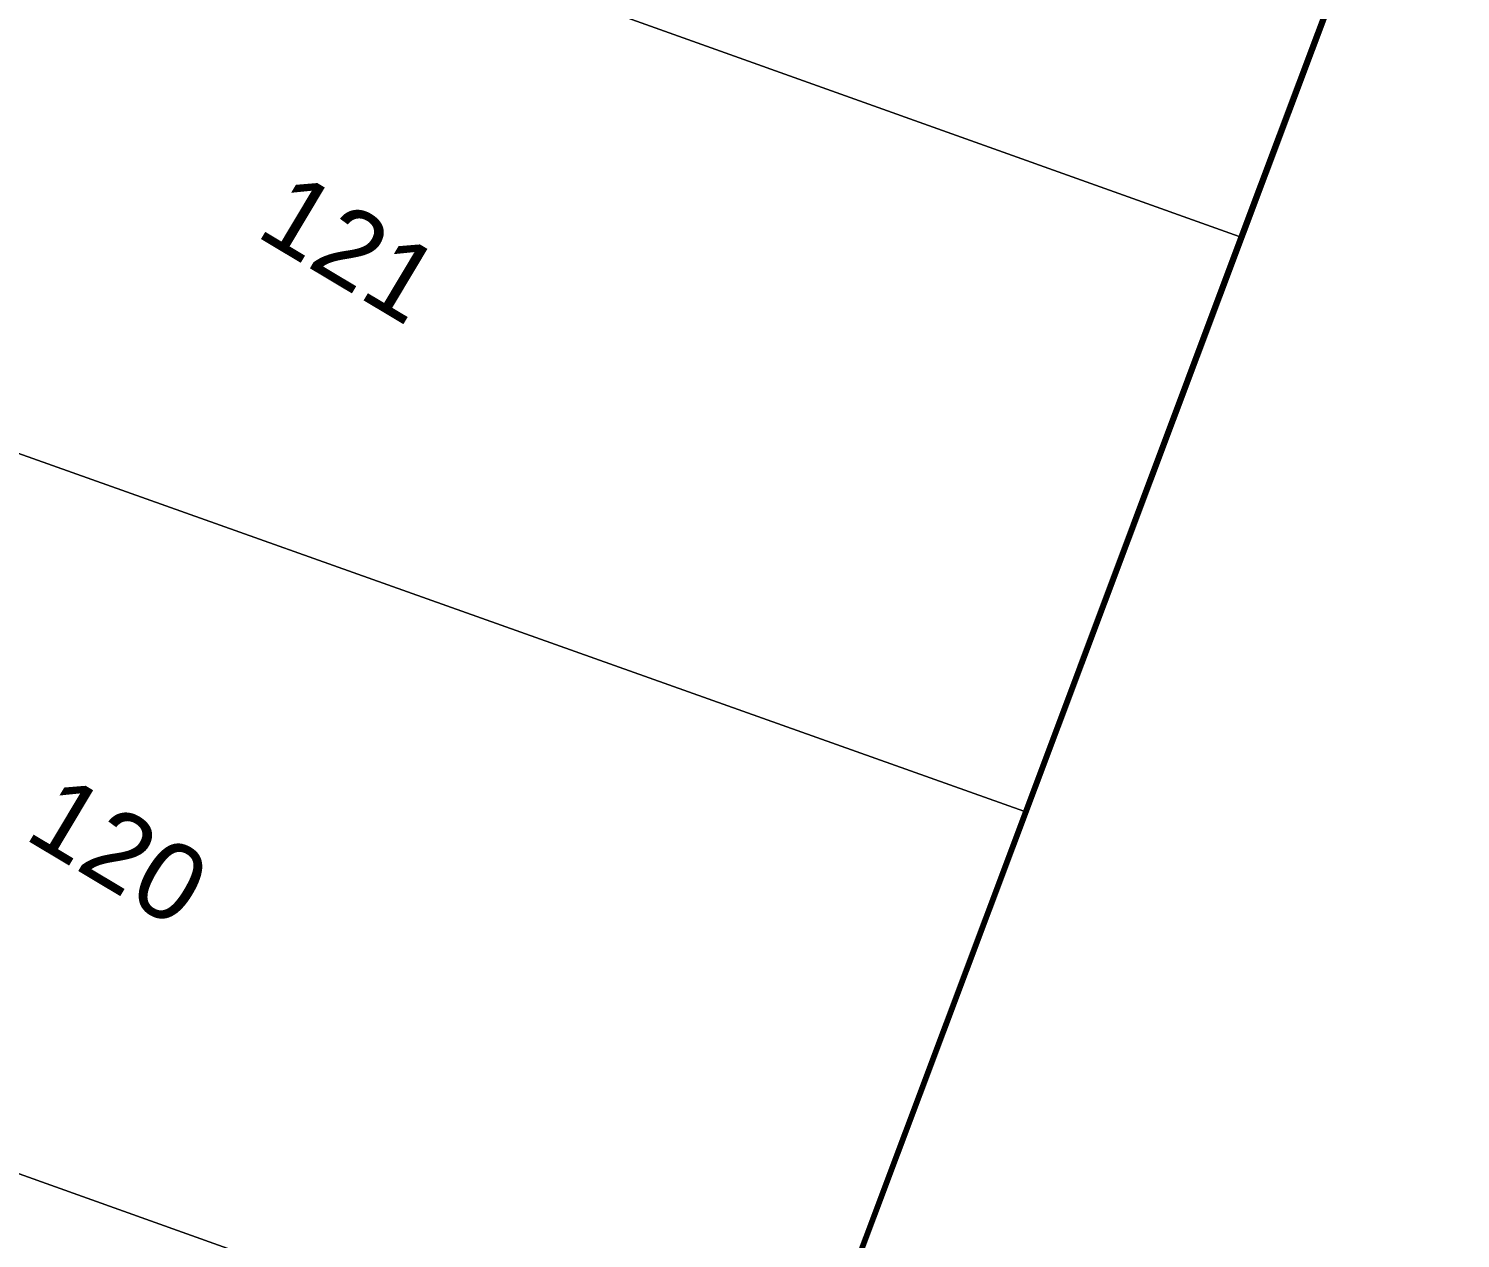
# Model space of a CAD drawing. Header units: metres. Extents: x 264965 to 265706, y 6180501 to 6181430.
# Drawn here: x 265576.88 to 265623.38, y 6180834.59 to 6180873.88 of the extents above; entities that cross this region are included whole.
import ezdxf

# ---------------------------------------------------------------- set-up
doc = ezdxf.new("R2010")
doc.units = ezdxf.units.M
for name, color, linetype, lineweight in [('_User Miscellaneous1', 30, 'Continuous', 13), ('_User Miscellaneous7', 3, 'Continuous', 13), ('Cadastre Developer_SP_NEW', 92, 'Continuous', 15)]:
    doc.layers.add(name, color=color, linetype=linetype, lineweight=lineweight)
doc.styles.add('ARIAL', font='arial.ttf', dxfattribs={"height": 2})

msp = doc.modelspace()

# ---------------------------------------------------------------- linework, layer by layer
at = {"layer": '_User Miscellaneous1', "linetype": 'Continuous'}
msp.add_lwpolyline([(265552.248, 6180696.628), (265706.227, 6181106.533), (265706.227, 6181106.533), (265630.784, 6181153.647), (265223.504, 6181395.748)], dxfattribs=at)
at = {"layer": '_User Miscellaneous7', "lineweight": 70, "flags": 128}
msp.add_lwpolyline([(265346.394, 6181031.994), (265364.483, 6181028.856), (265372.251, 6181015.535), (265433.189, 6181005.08, -0.043269), (265488.664, 6180990.341), (265571.962, 6180958.886), (265579.283, 6180962.002), (265595.808, 6180956.119), (265580.778, 6180921.46), (265626.777, 6180895.03), (265552.269, 6180696.684, -0.00756), (265425.262, 6180757.143, -0.007559), (265400.747, 6180768.922, -0.010607), (265370.27, 6180784.983), (265336.201, 6180804.901), (265304.878, 6180825.875), (265233.354, 6180875.141)], format="xyb", dxfattribs=at)
at = {"layer": 'Cadastre Developer_SP_NEW', "transparency": 33554687}
for points in [[(265577.009, 6180909.417), (265568.046, 6180884.339), (265616.201, 6180867.127), (265622.45, 6180883.785)], [(265568.046, 6180884.339), (265561.314, 6180865.506), (265609.2, 6180848.466), (265616.201, 6180867.127)], [(265609.2, 6180848.466), (265561.314, 6180865.506), (265553.91, 6180844.789), (265601.441, 6180827.786)], [(265553.91, 6180844.789), (265548.306, 6180829.112), (265595.32, 6180811.469), (265601.441, 6180827.786)]]:
    msp.add_lwpolyline(points, close=True, dxfattribs=at)

# ---------------------------------------------------------------- texts
at = {"layer": 'Cadastre Developer_SP_NEW', "transparency": 33554687, "style": 'ARIAL'}
for s, p in [('121', (265584.2, 6180867.18)), ('120', (265576.677, 6180847.604))]:
    msp.add_text(s, height=2.5, rotation=329.1269, dxfattribs=at).set_placement(p)

doc.saveas('drawing.dxf')
